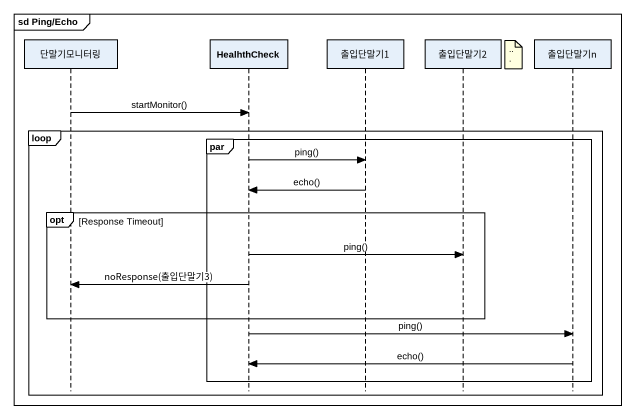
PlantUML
@startuml
mainframe sd Ping/Echo
hide footbox
participant 단말기모니터링
participant HealhthCheck
participant 출입단말기1
participant 출입단말기2
participant 출입단말기n

note right of 출입단말기2 : ...
단말기모니터링 -> HealhthCheck : startMonitor()
loop
  par
    HealhthCheck -> 출입단말기1 : ping()
    출입단말기1 -> HealhthCheck : echo()
    opt Response Timeout
      HealhthCheck -> 출입단말기2 : ping()
      HealhthCheck -> 단말기모니터링 : noResponse(출입단말기3)
    end
    HealhthCheck -> 출입단말기n : ping()
    출입단말기n -> HealhthCheck : echo()
  end
end
@enduml
